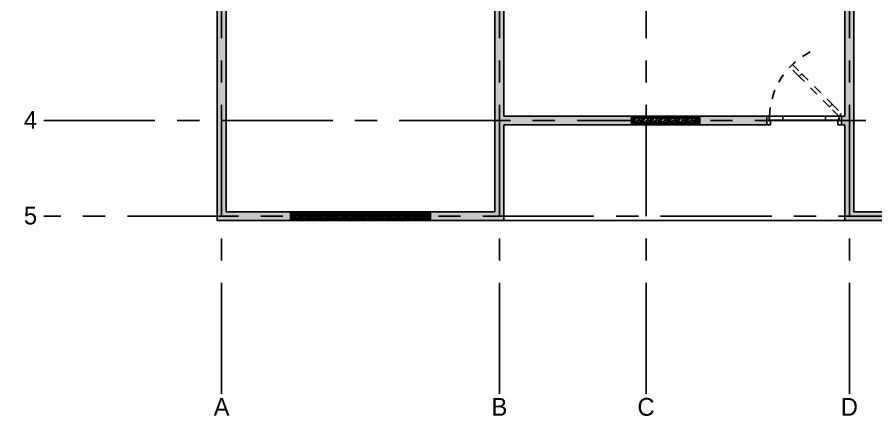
# Model space of a CAD drawing. Header units: millimetres. Extents: x 6619.4 to 6634.2, y 1232.2 to 1243.1.
# Drawn here: x 6619.43 to 6629.09, y 1232.15 to 1236.69 of the extents above; entities that cross this region are included whole.
import ezdxf
from ezdxf.enums import TextEntityAlignment as Align

# ---------------------------------------------------------------- set-up
doc = ezdxf.new("R2010")
doc.units = ezdxf.units.MM
doc.set_wipeout_variables(frame=1)
doc.linetypes.add('CENTER', pattern=[2, 1.25, -0.25, 0.25, -0.25])
doc.linetypes.add('HIDDEN', pattern=[0.375, 0.25, -0.125])
for name, color, linetype in [('EJES', 2, 'CENTER'), ('EJES @ 0.5', 2, 'CENTER'), ('PAREDES', 3, 'Continuous'), ('PATT', 8, 'Continuous'), ('PISO', 1, 'Continuous'), ('PUERTAS', 2, 'Continuous'), ('VENTANAS', 2, 'Continuous')]:
    doc.layers.add(name, color=color, linetype=linetype)
doc.styles.add('century gothic', font='GOTHIC.TTF')
doc.styles.get("Standard").update_dxf_attribs({"font": 'arial.ttf'})

# ---------------------------------------------------------------- blocks, each defined once
blk = doc.blocks.new('ejes')
at = {"color": 2, "linetype": 'Continuous'}
blk.add_wipeout([(-0.109, 0.275), (-0.065, 0.291), (-0.006, 0.3), (0.06, 0.297), (0.095, 0.288), (0.16, 0.261), (0.183, 0.246), (0.215, 0.22), (0.241, 0.193), (0.271, 0.149), (0.271, 0.149), (0.292, 0.103), (0.304, 0.065), (0.309, 0.032), (0.31, 0.001), (0.309, -0.027), (0.309, -0.027), (0.3, -0.077), (0.288, -0.113), (0.279, -0.133), (0.259, -0.168), (0.238, -0.195), (0.219, -0.215), (0.19, -0.24), (0.159, -0.26), (0.125, -0.277), (0.089, -0.289), (0.046, -0.297), (0.01, -0.299), (-0.037, -0.296), (-0.069, -0.289), (-0.097, -0.279), (-0.144, -0.256), (-0.171, -0.238), (-0.192, -0.221), (-0.215, -0.197), (-0.215, -0.197), (-0.257, -0.136), (-0.272, -0.101), (-0.272, -0.101), (-0.287, -0.034), (-0.29, 0.001), (-0.287, 0.036), (-0.281, 0.07), (-0.273, 0.099), (-0.258, 0.134), (-0.234, 0.174), (-0.216, 0.198), (-0.197, 0.217), (-0.175, 0.236), (-0.154, 0.251), (-0.126, 0.268), (-0.126, 0.268), (-0.118, 0.272)], dxfattribs=at)
at = {"layer": 'EJES', "color": 3}
blk.add_attdef('EJES', text='', height=0.3, dxfattribs=at).set_placement((0.01, -0.174), align=Align.CENTER)
blk = doc.blocks.new('D1')
at = {"layer": 'PUERTAS', "color": 8, "linetype": 'HIDDEN', "ltscale": 0.1}
for points in [[(-4208.25, 3483.89), (-4218.86, 3473.29), (-4215.89, 3470.32), (-4205.28, 3480.92)], [(-4218.86, 3473.29), (-4252.9, 3439.25), (-4249.93, 3436.28), (-4215.89, 3470.32)], [(-4252.9, 3439.25), (-4263.5, 3428.64), (-4260.53, 3425.67), (-4249.93, 3436.28)]]:
    blk.add_lwpolyline(points, close=True, dxfattribs=at)
at = {"layer": 'PUERTAS'}
for points in [[(-4263.46, 3425.67), (-4263.46, 3416.17), (-4259.46, 3416.17), (-4259.46, 3421.47), (-4260.73, 3421.47), (-4260.73, 3425.67), (-4263.46, 3425.67)], [(-4179.46, 3425.67), (-4179.46, 3416.17), (-4183.46, 3416.17), (-4183.46, 3421.47), (-4182.19, 3421.47), (-4182.19, 3425.67), (-4179.46, 3425.67)]]:
    blk.add_lwpolyline(points, dxfattribs=at)
for points in [[(-4245.53, 3421.47), (-4260.53, 3421.47), (-4260.53, 3425.67), (-4245.53, 3425.67)], [(-4197.39, 3421.47), (-4245.53, 3421.47), (-4245.53, 3425.67), (-4197.39, 3425.67)], [(-4182.39, 3421.47), (-4197.39, 3421.47), (-4197.39, 3425.67), (-4182.39, 3425.67)]]:
    blk.add_lwpolyline(points, close=True, dxfattribs=at)
at = {"layer": 'PUERTAS', "color": 8, "linetype": 'HIDDEN', "ltscale": 0.1}
blk.add_arc((-4265.71, 3423.52), 83.35, 1.47745, 63.28932, dxfattribs=at)
blk = doc.blocks.new('PZ00')
at = {"layer": 'VENTANAS'}
h = blk.add_hatch(dxfattribs=at)
h.set_pattern_fill('LOGEND', color=250, scale=0.06, pattern_type=2)
h.set_pattern_definition([(0, (0.021, 0), (0.06, 0.06), [0.018, -0.042]), (0, (0.021, 0.003), (0.06, 0.06), [0.018, -0.042]), (0, (0.024, 0.009), (0.06, 0.06), [0.012, -0.048]), (0, (0.027, 0.015), (0.06, 0.06), [0.009, -0.051]), (0, (0.027, 0.021), (0.06, 0.06), [0.006, -0.054]), (0, (0.012, 0.027), (0.06, 0.06), [0.003, -0.015, 0.003, -0.039]), (0, (0.021, 0.03), (0.06, 0.06), [0.003, -0.024, 0.009, -0.024]), (0, (0.033, 0.033), (0.06, 0.06), [0.003, -0.003, 0.003, -0.051]), (0, (0.03, 0.036), (0.06, 0.06), [0.003, -0.057]), (0, (0.027, 0.042), (0.06, 0.06), [0.009, -0.051]), (0, (0.027, 0.048), (0.06, 0.06), [0.012, -0.048]), (0, (0.024, 0.054), (0.06, 0.06), [0.015, -0.018, 0.003, -0.024]), (90, (0, 0.018), (-0.06, 0.06), [0.003, -0.006, 0.015, -0.036]), (90, (0.003, 0.024), (-0.06, 0.06), [0.003, -0.003, 0.009, -0.045]), (90, (0.006, 0.048), (-0.06, 0.06), [0.006, -0.054]), (90, (0.009, 0.024), (-0.06, 0.06), [0.012, -0.018, 0.003, -0.027]), (90, (0.012, 0.057), (-0.06, 0.06), [0.003, -0.057]), (90, (0.015, 0.027), (-0.06, 0.06), [0.009, -0.051]), (90, (0.021, 0.03), (-0.06, 0.06), [0.006, -0.054]), (90, (0.027, 0.03), (-0.06, 0.06), [0.003, -0.009, 0.009, -0.039]), (90, (0.03, 0.033), (-0.06, 0.06), [0.003, -0.057]), (90, (0.033, 0.021), (-0.06, 0.06), [0.0084, -0.0516]), (90, (0.036, 0.009), (-0.06, 0.06), [0.006, -0.054]), (90, (0.042, 0.033), (-0.06, 0.06), [0.003, -0.057]), (90, (0.048, 0.03), (-0.06, 0.06), [0.009, -0.051]), (90, (0.054, 0.03), (-0.06, 0.06), [0.009, -0.051]), (45, (0.045, 0.006), (7e-18, 0.06), [0.0042426, -0.0042426, 0.0042426, -0.07212501372]), (45, (0.033, 0.021), (7e-18, 0.06), [0.0084852, -0.0763676137]), (45, (0.009, 0.051), (7e-18, 0.06), [0.0084852, -0.0763676137]), (45, (0.021, 0.036), (7e-18, 0.06), [0.0084852, -0.0763676137]), (45, (0.024, 0.024), (7e-18, 0.06), [0.0084852, -0.0763676137]), (45, (0.042, 0.012), (7e-18, 0.06), [0.0084852, -0.0763676137]), (45, (0.036, 0.015), (7e-18, 0.06), [0.01272792, -0.0721248937]), (45, (0.018, 0.042), (7e-18, 0.06), [0.0042426, -0.0806102137]), (45, (0.015, 0.048), (7e-18, 0.06), [0.0042426, -0.0806102137]), (45, (0.039, 0.048), (7e-18, 0.06), [0.0042426, -0.0806102137]), (45, (0.015, 0.018), (7e-18, 0.06), [0.0042426, -0.0806102137]), (45, (0.048, 0.039), (7e-18, 0.06), [0.0042426, -0.0806102137]), (45, (0.027, 0.033), (7e-18, 0.06), [0.0042426, -0.0806102137]), (45, (0.033, 0.039), (7e-18, 0.06), [0.0042426, -0.0806102137]), (135, (0.03, 0.027), (-0.06, 7e-18), [0.0042426, -0.0042426, 0.01272792, -0.06363969372]), (135, (0.039, 0.027), (-0.06, 7e-18), [0.0042426, -0.0806102137]), (135, (0.039, 0.006), (-0.06, 7e-18), [0.0042426, -0.0806102137]), (135, (0.027, 0.021), (-0.06, 7e-18), [0.0042426, -0.0806102137]), (135, (0.036, 0.033), (-0.06, 7e-18), [0.0042426, -0.0806102137]), (135, (0.021, 0.018), (-0.06, 7e-18), [0.0042426, -0.0806102137]), (135, (0.045, 0.018), (-0.06, 7e-18), [0.0042426, -0.0806102137]), (135, (0.003, 0), (-0.06, 7e-18), [0.0042426, -0.0806102137]), (135, (0.006, 0.003), (-0.06, 7e-18), [0.0084852, -0.0763676137]), (135, (0.009, 0.006), (-0.06, 7e-18), [0.0084852, -0.0763676137]), (135, (0.015, 0.006), (-0.06, 7e-18), [0.0084852, -0.0763676137]), (135, (0.018, 0.012), (-0.06, 7e-18), [0.0084852, -0.0763676137]), (135, (0.042, 0.036), (-0.06, 7e-18), [0.0084852, -0.0763676137]), (135, (0.054, 0.006), (-0.06, 7e-18), [0.0084852, -0.0763676137]), (135, (0.057, 0.054), (-0.06, 7e-18), [0.0084852, -0.0763676137]), (135, (0.057, 0.048), (-0.06, 7e-18), [0.0084852, -0.0763676137]), (135, (0.051, 0.045), (-0.06, 7e-18), [0.0084852, -0.0763676137]), (135, (0.009, 0.045), (-0.06, 7e-18), [0.01272792, -0.0721248937]), (135, (0.048, 0.039), (-0.06, 7e-18), [0.01272792, -0.0721248937]), (26.5650512, (0.015, 0.057), (0.06, 2e-11), [0.006708, -0.1274560786]), (26.5650512, (0.015, 0.027), (0.06, 2e-11), [0.006708, -0.1274560786]), (26.5650512, (0.021, 0.045), (0.06, 2e-11), [0.006708, -0.1274560786]), (26.5650512, (0.039, 0.003), (0.06, 2e-11), [0.006708, -0.1274560786]), (26.5650512, (0.036, 0.009), (0.06, 2e-11), [0.006708, -0.1274560786]), (26.5650512, (0.018, 0.021), (0.06, 2e-11), [0.006708, -0.1274560786]), (26.5650512, (0.018, 0.051), (0.06, 2e-11), [0.006708, -0.1274560786]), (26.5650512, (0.036, 0.033), (0.06, 2e-11), [0.013416, -0.1207480786]), (63.4349488, (0.036, 0.042), (3e-12, 0.06), [0.006708, -0.1274560786]), (63.4349488, (0.045, 0.024), (3e-12, 0.06), [0.006708, -0.1274560786]), (63.4349488, (0.015, 0.036), (3e-12, 0.06), [0.006708, -0.1274560786]), (63.4349488, (0.003, 0.039), (3e-12, 0.06), [0.006708, -0.1274560786]), (63.4349488, (0.039, 0.027), (3e-12, 0.06), [0.006708, -0.1274560786]), (63.4349488, (0.033, 0.027), (3e-12, 0.06), [0.006708, -0.1274560786]), (63.4349488, (0.009, 0.036), (3e-12, 0.06), [0.013416, -0.1207480786]), (63.4349488, (0.054, 0.015), (3e-12, 0.06), [0.013416, -0.1207480786]), (63.4349488, (0.048, 0.018), (3e-12, 0.06), [0.013416, -0.1207480786]), (116.5650512, (0, 0.009), (-2e-11, 0.06), [0.006708, -0.1274560786]), (116.5650512, (0, 0.042), (-2e-11, 0.06), [0.006708, -0.1274560786]), (116.5650512, (0.012, 0), (-2e-11, 0.06), [0.006708, -0.1274560786]), (116.5650512, (0.006, 0.054), (-2e-11, 0.06), [0.006708, -0.1274560786]), (116.5650512, (0.012, 0.018), (-2e-11, 0.06), [0.006708, -0.1274560786]), (116.5650512, (0.024, 0.024), (-2e-11, 0.06), [0.006708, -0.1274560786]), (116.5650512, (0.03, 0.036), (-2e-11, 0.06), [0.006708, -0.1274560786]), (116.5650512, (0.003, 0.012), (1.927e-08, 0.06000000965), [0.006708, -0.1274560786]), (116.5650512, (0.018, 0.021), (-2e-11, 0.06), [0.006708, -0.1274560786]), (116.5650512, (0.036, 0.015), (-2e-11, 0.06), [0.006708, -0.1274560786]), (116.5650512, (0.042, 0.021), (-2e-11, 0.06), [0.006708, -0.1274560786]), (116.5650512, (0.054, 0.039), (-2e-11, 0.06), [0.006708, -0.1274560786]), (116.5650512, (0.009, 0.057), (-2e-11, 0.06), [0.006708, -0.1274560786]), (116.5650512, (0, 0.054), (-2e-11, 0.06), [0.013416, -0.1207480786]), (116.5650512, (0.009, 0.012), (-2e-11, 0.06), [0.013416, -0.1207480786]), (153.4349488, (0, 0.003), (-0.06, 3e-12), [0.006708, -0.1274560786]), (153.4349488, (0.051, 0), (-0.06, 3e-12), [0.006708, -0.1274560786]), (153.4349488, (0.048, 0.03), (-0.06, 3e-12), [0.006708, -0.1274560786]), (153.4349488, (0.024, 0.009), (-0.06, 3e-12), [0.006708, -0.1274560786]), (153.4349488, (0.021, 0.003), (-0.06, 3e-12), [0.006708, -0.1274560786]), (153.4349488, (0.027, 0.015), (-0.06, 3e-12), [0.006708, -0.1274560786]), (153.4349488, (0.045, 0.051), (-0.06, 3e-12), [0.006708, -0.1274560786]), (153.4349488, (0.051, 0.054), (-0.06, 3e-12), [0.013416, -0.1207480786])])
h.paths.add_polyline_path([(6626.9959, 1232.522), (6626.9709, 1232.522), (6626.9709, 1232.432), (6626.9959, 1232.432)])
blk.add_lwpolyline([(6626.9709, 1232.522), (6626.9709, 1232.432), (6626.9959, 1232.432), (6626.9959, 1232.522)], close=True, dxfattribs=at)
blk = doc.blocks.new('V01')
blk.add_wipeout([(6626.9669, 1232.3745), (6628.5449, 1232.3745), (6628.5449, 1232.2745), (6626.9669, 1232.2745)]).dxf.layer = 'VENTANAS'
at = {"layer": 'VENTANAS'}
h = blk.add_hatch(dxfattribs=at)
h.set_pattern_fill('MADERA_03', color=250, scale=0.1, pattern_type=2)
h.set_pattern_definition([(0, (4.53784, -0.57398), (0, 0.1), [0.02, -0.08]), (8.9726, (4.5388366, -0.6279777), (0.600000002938, 0.099999762559), [0.0192354, -1.9043029]), (5.7105, (4.537837, -0.621978), (0.900000017378, 0.09999855072), [0.0200998, -0.9848876]), (344.5779, (4.5378366, -0.5919777), (1.0999999519447, -0.2999987338817), [0.0300832, -2.9782377]), (353.6599, (4.539837, -0.558978), (0.100000031604, 2.043e-07), [0.0181108, -0.8874276]), (345.0686, (4.5428366, -0.615978), (0.3999999991583, -0.0999998369396), [0.0155242, -1.5368932]), (348.6901, (4.507837, -0.557978), (0.10000002915, 3.7066e-08), [0.0407922, -0.4691097]), (5.7105, (4.538837, -0.636978), (0.900000017378, 0.09999855072), [0.0100499, -0.9949375]), (0, (4.53784, -0.59498), (0, 0.1), [0.01, -0.09]), (0, (4.51784, -0.58298), (0, 0.1), [0.03, -0.07]), (11.3099, (4.537837, -0.567978), (0.399999977165, 0.099999743605), [0.010198, -0.4997039]), (2.7263, (4.5278366, -0.6049777), (2.0000000294973, 0.0999996017727), [0.0210238, -2.0813558]), (352.4054, (4.5328366, -0.607978), (0.7999999857986, -0.099999368355), [0.0151327, -1.4981417]), (0, (4.52784, -0.64598), (0, 0.1), [0.02, -0.08]), (358.8309, (4.5178366, -0.6509777), (0.10000001832397, 7.68017e-08), [0.0490102, -4.85201]), (0, (4.51784, -0.57598), (0, 0.1), [0.01, -0.09]), (0, (4.52784, -0.56798), (0, 0.1), [0.01, -0.09]), (0, (4.48284, -0.55898), (0, 0.1), [0.015, -0.085]), (350.5377, (4.509837, -0.553978), (0.10000000772, 3.876e-08), [0.0304138, -0.5778624]), (0, (4.47784, -0.55398), (0, 0.1), [0.02, -0.08]), (0, (4.46684, -0.64398), (0, 0.1), [0.011, -0.089]), (0, (4.51784, -0.63898), (0, 0.1), [0.01, -0.09]), (0, (4.46684, -0.63598), (0, 0.1), [0.021, -0.079]), (5.4403, (4.5178366, -0.6299777), (0.999999970115, 0.099999478357), [0.021095, -2.0884072]), (0, (4.51884, -0.62198), (0, 0.1), [0.019, -0.081]), (0, (4.46684, -0.61998), (0, 0.1), [0.011, -0.089]), (358.8309, (4.4788366, -0.6039777), (0.10000001832397, 7.68017e-08), [0.0490102, -4.85201]), (0, (4.48784, -0.59498), (0, 0.1), [0.01, -0.09]), (0, (4.47784, -0.59198), (0, 0.1), [0.01, -0.09]), (0, (4.51784, -0.59198), (0, 0.1), [0.02, -0.08]), (0, (4.49784, -0.58998), (0, 0.1), [0.01, -0.09]), (0, (4.47784, -0.57798), (0, 0.1), [0.02, -0.08]), (19.6538, (4.5048366, -0.619978), (1.100000025212, 0.39999945747), [0.0148661, -1.4717406]), (11.3099, (4.487837, -0.591978), (0.399999977165, 0.099999743605), [0.010198, -0.4997039]), (11.3099, (4.527837, -0.596978), (0.399999977165, 0.099999743605), [0.010198, -0.4997039]), (5.7105, (4.497837, -0.558978), (0.900000017378, 0.09999855072), [0.0100499, -0.9949375]), (349.6952, (4.466837, -0.551978), (0.599999997698, -0.099999469665), [0.0111803, -1.1068535]), (348.6901, (4.477837, -0.643978), (0.10000002915, 3.7066e-08), [0.010198, -0.4997039]), (90, (4.48784, -0.64598), (-0.1, 6e-18), [0, -0.1]), (346.6076, (4.4668366, -0.5899777), (1.700000022497, -0.3999969532983), [0.021587, -2.1371154]), (11.3099, (4.527837, -0.575978), (0.399999977165, 0.099999743605), [0.010198, -0.4997039]), (10.3048, (4.527837, -0.638978), (0.499999978803, 0.099999604434), [0.0111803, -1.1068535]), (348.6901, (4.497837, -0.594978), (0.10000002915, 3.7066e-08), [0.010198, -0.4997039]), (348.6901, (4.507837, -0.589978), (0.10000002915, 3.7066e-08), [0.010198, -0.4997039]), (341.5651, (4.466837, -0.599978), (0.09999997912, 1.1683e-07), [0.0126491, -0.3035786]), (345.9638, (4.477837, -0.565978), (0.09999996057, 1.2437e-07), [0.0412311, -0.3710794]), (343.3008, (4.497837, -0.558978), (0.699999995767, -0.199999373205), [0.0313209, -1.0127095]), (0, (4.49784, -0.55398), (0, 0.1), [0.012, -0.088]), (345.9638, (4.487837, -0.635978), (0.09999996057, 1.2437e-07), [0.0412311, -0.3710794]), (345.9638, (4.477837, -0.628978), (0.09999996057, 1.2437e-07), [0.0412311, -0.3710794]), (345.9638, (4.477837, -0.619978), (0.09999996057, 1.2437e-07), [0.0412311, -0.3710794]), (349.6952, (4.466837, -0.575978), (0.599999997698, -0.099999469665), [0.0111803, -1.1068535]), (345.9638, (4.497837, -0.577978), (0.09999996057, 1.2437e-07), [0.0206155, -0.391695]), (349.6952, (4.466837, -0.607978), (0.599999997698, -0.099999469665), [0.0111803, -1.1068535]), (357.6141, (4.5188366, -0.6149777), (0.0999999945924, 1.22641e-07), [0.0240208, -2.3780615]), (349.6952, (4.507837, -0.596978), (0.599999997698, -0.099999469665), [0.0111803, -1.1068535]), (12.5288, (4.518837, -0.598978), (0.400000047847, 0.099999930373), [0.0092195, -0.9127349]), (349.5626, (4.4668366, -0.6129777), (1.099999968247, -0.1999985343523), [0.0386394, -3.8252955]), (351.8699, (4.504837, -0.619978), (0.099999946092, -2.4175e-08), [0.0141421, -0.6929646]), (4.7636, (4.477837, -0.609978), (1.099999994977, 0.099999144962), [0.0240832, -1.1800762]), (0, (4.50184, -0.60798), (0, 0.1), [0.031, -0.069]), (344.7449, (4.466837, -0.562978), (0.399999971214, -0.099999832144), [0.0114018, -1.1287736]), (350.5377, (4.487837, -0.645978), (0.10000000772, 3.876e-08), [0.0304138, -0.5778624]), (340.0169, (4.466837, -0.624978), (0.29999998804, -0.09999993244), [0.0117047, -1.1587652]), (0, (4.54784, -0.56598), (0, 0.1), [0.005, -0.095]), (0, (4.54784, -0.60998), (0, 0.1), [0.01, -0.09]), (11.3099, (4.547837, -0.645978), (0.399999977165, 0.099999743605), [0.010198, -0.4997039]), (0, (4.54884, -0.63598), (0, 0.1), [0.018, -0.082]), (343.3008, (4.547837, -0.582978), (0.699999995767, -0.199999373205), [0.0104403, -1.0335901]), (348.0207, (4.5488366, -0.6039777), (1.8999999611256, -0.4001097708032), [0.0184007, -3.3550644]), (90, (4.54784, -0.64598), (-0.1, 6e-18), [0, -0.1]), (0, (4.55784, -0.64398), (0, 0.1), [0.009, -0.091]), (0, (4.55784, -0.62498), (0, 0.1), [0.009, -0.091]), (0, (4.55784, -0.61998), (0, 0.1), [0.009, -0.091]), (336.0376, (4.557837, -0.585978), (0.700000002743, -0.299998665172), [0.0098489, -0.9750362]), (348.5163, (4.5578366, -0.5739777), (0.49999999838688, -0.1000155470607), [0.0091838, -6.5215525]), (341.5651, (4.557837, -0.609978), (0.09999997912, 1.1683e-07), [0.0094868, -0.3067408]), (347.4712, (4.557837, -0.560978), (0.500000032041, -0.099999960304), [0.0092195, -0.9127349])])
h.paths.add_polyline_path([(6626.9919, 1232.3545), (6626.9919, 1232.2945), (6627.7119, 1232.2945), (6627.7119, 1232.3545)])
h = blk.add_hatch(dxfattribs=at)
h.set_pattern_fill('MADERA_03', color=250, scale=0.1, pattern_type=2)
h.set_pattern_definition([(0, (4.53584, -0.57398), (0, 0.1), [0.02, -0.08]), (8.9726, (4.5368366, -0.6279777), (0.600000002938, 0.099999762559), [0.0192354, -1.9043029]), (5.7105, (4.535837, -0.621978), (0.900000017378, 0.09999855072), [0.0200998, -0.9848876]), (344.5779, (4.5358366, -0.5919777), (1.0999999519447, -0.2999987338817), [0.0300832, -2.9782377]), (353.6599, (4.537837, -0.558978), (0.100000031604, 2.043e-07), [0.0181108, -0.8874276]), (345.0686, (4.5408366, -0.615978), (0.3999999991583, -0.0999998369396), [0.0155242, -1.5368932]), (348.6901, (4.505837, -0.557978), (0.10000002915, 3.7066e-08), [0.0407922, -0.4691097]), (5.7105, (4.536837, -0.636978), (0.900000017378, 0.09999855072), [0.0100499, -0.9949375]), (0, (4.53584, -0.59498), (0, 0.1), [0.01, -0.09]), (0, (4.51584, -0.58298), (0, 0.1), [0.03, -0.07]), (11.3099, (4.535837, -0.567978), (0.399999977165, 0.099999743605), [0.010198, -0.4997039]), (2.7263, (4.5258366, -0.6049777), (2.0000000294973, 0.0999996017727), [0.0210238, -2.0813558]), (352.4054, (4.5308366, -0.607978), (0.7999999857986, -0.099999368355), [0.0151327, -1.4981417]), (0, (4.52584, -0.64598), (0, 0.1), [0.02, -0.08]), (358.8309, (4.5158366, -0.6509777), (0.10000001832397, 7.68017e-08), [0.0490102, -4.85201]), (0, (4.51584, -0.57598), (0, 0.1), [0.01, -0.09]), (0, (4.52584, -0.56798), (0, 0.1), [0.01, -0.09]), (0, (4.48084, -0.55898), (0, 0.1), [0.015, -0.085]), (350.5377, (4.507837, -0.553978), (0.10000000772, 3.876e-08), [0.0304138, -0.5778624]), (0, (4.47584, -0.55398), (0, 0.1), [0.02, -0.08]), (0, (4.46484, -0.64398), (0, 0.1), [0.011, -0.089]), (0, (4.51584, -0.63898), (0, 0.1), [0.01, -0.09]), (0, (4.46484, -0.63598), (0, 0.1), [0.021, -0.079]), (5.4403, (4.5158366, -0.6299777), (0.999999970115, 0.099999478357), [0.021095, -2.0884072]), (0, (4.51684, -0.62198), (0, 0.1), [0.019, -0.081]), (0, (4.46484, -0.61998), (0, 0.1), [0.011, -0.089]), (358.8309, (4.4768366, -0.6039777), (0.10000001832397, 7.68017e-08), [0.0490102, -4.85201]), (0, (4.48584, -0.59498), (0, 0.1), [0.01, -0.09]), (0, (4.47584, -0.59198), (0, 0.1), [0.01, -0.09]), (0, (4.51584, -0.59198), (0, 0.1), [0.02, -0.08]), (0, (4.49584, -0.58998), (0, 0.1), [0.01, -0.09]), (0, (4.47584, -0.57798), (0, 0.1), [0.02, -0.08]), (19.6538, (4.5028366, -0.619978), (1.100000025212, 0.39999945747), [0.0148661, -1.4717406]), (11.3099, (4.485837, -0.591978), (0.399999977165, 0.099999743605), [0.010198, -0.4997039]), (11.3099, (4.525837, -0.596978), (0.399999977165, 0.099999743605), [0.010198, -0.4997039]), (5.7105, (4.495837, -0.558978), (0.900000017378, 0.09999855072), [0.0100499, -0.9949375]), (349.6952, (4.464837, -0.551978), (0.599999997698, -0.099999469665), [0.0111803, -1.1068535]), (348.6901, (4.475837, -0.643978), (0.10000002915, 3.7066e-08), [0.010198, -0.4997039]), (90, (4.48584, -0.64598), (-0.1, 6e-18), [0, -0.1]), (346.6076, (4.4648366, -0.5899777), (1.700000022497, -0.3999969532983), [0.021587, -2.1371154]), (11.3099, (4.525837, -0.575978), (0.399999977165, 0.099999743605), [0.010198, -0.4997039]), (10.3048, (4.525837, -0.638978), (0.499999978803, 0.099999604434), [0.0111803, -1.1068535]), (348.6901, (4.495837, -0.594978), (0.10000002915, 3.7066e-08), [0.010198, -0.4997039]), (348.6901, (4.505837, -0.589978), (0.10000002915, 3.7066e-08), [0.010198, -0.4997039]), (341.5651, (4.464837, -0.599978), (0.09999997912, 1.1683e-07), [0.0126491, -0.3035786]), (345.9638, (4.475837, -0.565978), (0.09999996057, 1.2437e-07), [0.0412311, -0.3710794]), (343.3008, (4.495837, -0.558978), (0.699999995767, -0.199999373205), [0.0313209, -1.0127095]), (0, (4.49584, -0.55398), (0, 0.1), [0.012, -0.088]), (345.9638, (4.485837, -0.635978), (0.09999996057, 1.2437e-07), [0.0412311, -0.3710794]), (345.9638, (4.475837, -0.628978), (0.09999996057, 1.2437e-07), [0.0412311, -0.3710794]), (345.9638, (4.475837, -0.619978), (0.09999996057, 1.2437e-07), [0.0412311, -0.3710794]), (349.6952, (4.464837, -0.575978), (0.599999997698, -0.099999469665), [0.0111803, -1.1068535]), (345.9638, (4.495837, -0.577978), (0.09999996057, 1.2437e-07), [0.0206155, -0.391695]), (349.6952, (4.464837, -0.607978), (0.599999997698, -0.099999469665), [0.0111803, -1.1068535]), (357.6141, (4.5168366, -0.6149777), (0.0999999945924, 1.22641e-07), [0.0240208, -2.3780615]), (349.6952, (4.505837, -0.596978), (0.599999997698, -0.099999469665), [0.0111803, -1.1068535]), (12.5288, (4.516837, -0.598978), (0.400000047847, 0.099999930373), [0.0092195, -0.9127349]), (349.5626, (4.4648366, -0.6129777), (1.099999968247, -0.1999985343523), [0.0386394, -3.8252955]), (351.8699, (4.502837, -0.619978), (0.099999946092, -2.4175e-08), [0.0141421, -0.6929646]), (4.7636, (4.475837, -0.609978), (1.099999994977, 0.099999144962), [0.0240832, -1.1800762]), (0, (4.49984, -0.60798), (0, 0.1), [0.031, -0.069]), (344.7449, (4.464837, -0.562978), (0.399999971214, -0.099999832144), [0.0114018, -1.1287736]), (350.5377, (4.485837, -0.645978), (0.10000000772, 3.876e-08), [0.0304138, -0.5778624]), (340.0169, (4.464837, -0.624978), (0.29999998804, -0.09999993244), [0.0117047, -1.1587652]), (0, (4.54584, -0.56598), (0, 0.1), [0.005, -0.095]), (0, (4.54584, -0.60998), (0, 0.1), [0.01, -0.09]), (11.3099, (4.545837, -0.645978), (0.399999977165, 0.099999743605), [0.010198, -0.4997039]), (0, (4.54684, -0.63598), (0, 0.1), [0.018, -0.082]), (343.3008, (4.545837, -0.582978), (0.699999995767, -0.199999373205), [0.0104403, -1.0335901]), (348.0207, (4.5468366, -0.6039777), (1.8999999611256, -0.4001097708032), [0.0184007, -3.3550644]), (90, (4.54584, -0.64598), (-0.1, 6e-18), [0, -0.1]), (0, (4.55584, -0.64398), (0, 0.1), [0.009, -0.091]), (0, (4.55584, -0.62498), (0, 0.1), [0.009, -0.091]), (0, (4.55584, -0.61998), (0, 0.1), [0.009, -0.091]), (336.0376, (4.555837, -0.585978), (0.700000002743, -0.299998665172), [0.0098489, -0.9750362]), (348.5163, (4.5558366, -0.5739777), (0.49999999838688, -0.1000155470607), [0.0091838, -6.5215525]), (341.5651, (4.555837, -0.609978), (0.09999997912, 1.1683e-07), [0.0094868, -0.3067408]), (347.4712, (4.555837, -0.560978), (0.500000032041, -0.099999960304), [0.0092195, -0.9127349])])
h.paths.add_polyline_path([(6627.7999, 1232.3545), (6627.7999, 1232.2945), (6628.5199, 1232.2945), (6628.5199, 1232.3545)])
for points in [[(6626.9669, 1232.3745), (6626.9669, 1232.2745), (6628.5449, 1232.2745), (6628.5449, 1232.3745)], [(6626.9669, 1232.3695), (6628.5449, 1232.3695), (6628.5449, 1232.2795), (6626.9669, 1232.2795)], [(6626.9919, 1232.3545), (6626.9919, 1232.2945), (6627.7119, 1232.2945), (6627.7119, 1232.3545)], [(6628.5199, 1232.3545), (6628.5199, 1232.2945), (6627.7999, 1232.2945), (6627.7999, 1232.3545)]]:
    blk.add_lwpolyline(points, close=True, dxfattribs=at)
for p in [(-0.004, -0.1525), (0.741, -0.1525), (0.804, -0.1525), (1.549, -0.1525)]:
    blk.add_blockref('PZ00', p, dxfattribs=at)
blk = doc.blocks.new('PZ01')
h = blk.add_hatch()
h.set_pattern_fill('LOGEND', color=250, scale=0.06, pattern_type=2)
h.set_pattern_definition([(0, (0.021, 0), (0.06, 0.06), [0.018, -0.042]), (0, (0.021, 0.003), (0.06, 0.06), [0.018, -0.042]), (0, (0.024, 0.009), (0.06, 0.06), [0.012, -0.048]), (0, (0.027, 0.015), (0.06, 0.06), [0.009, -0.051]), (0, (0.027, 0.021), (0.06, 0.06), [0.006, -0.054]), (0, (0.012, 0.027), (0.06, 0.06), [0.003, -0.015, 0.003, -0.039]), (0, (0.021, 0.03), (0.06, 0.06), [0.003, -0.024, 0.009, -0.024]), (0, (0.033, 0.033), (0.06, 0.06), [0.003, -0.003, 0.003, -0.051]), (0, (0.03, 0.036), (0.06, 0.06), [0.003, -0.057]), (0, (0.027, 0.042), (0.06, 0.06), [0.009, -0.051]), (0, (0.027, 0.048), (0.06, 0.06), [0.012, -0.048]), (0, (0.024, 0.054), (0.06, 0.06), [0.015, -0.018, 0.003, -0.024]), (90, (0, 0.018), (-0.06, 0.06), [0.003, -0.006, 0.015, -0.036]), (90, (0.003, 0.024), (-0.06, 0.06), [0.003, -0.003, 0.009, -0.045]), (90, (0.006, 0.048), (-0.06, 0.06), [0.006, -0.054]), (90, (0.009, 0.024), (-0.06, 0.06), [0.012, -0.018, 0.003, -0.027]), (90, (0.012, 0.057), (-0.06, 0.06), [0.003, -0.057]), (90, (0.015, 0.027), (-0.06, 0.06), [0.009, -0.051]), (90, (0.021, 0.03), (-0.06, 0.06), [0.006, -0.054]), (90, (0.027, 0.03), (-0.06, 0.06), [0.003, -0.009, 0.009, -0.039]), (90, (0.03, 0.033), (-0.06, 0.06), [0.003, -0.057]), (90, (0.033, 0.021), (-0.06, 0.06), [0.0084, -0.0516]), (90, (0.036, 0.009), (-0.06, 0.06), [0.006, -0.054]), (90, (0.042, 0.033), (-0.06, 0.06), [0.003, -0.057]), (90, (0.048, 0.03), (-0.06, 0.06), [0.009, -0.051]), (90, (0.054, 0.03), (-0.06, 0.06), [0.009, -0.051]), (45, (0.045, 0.006), (7e-18, 0.06), [0.0042426, -0.0042426, 0.0042426, -0.07212501372]), (45, (0.033, 0.021), (7e-18, 0.06), [0.0084852, -0.0763676137]), (45, (0.009, 0.051), (7e-18, 0.06), [0.0084852, -0.0763676137]), (45, (0.021, 0.036), (7e-18, 0.06), [0.0084852, -0.0763676137]), (45, (0.024, 0.024), (7e-18, 0.06), [0.0084852, -0.0763676137]), (45, (0.042, 0.012), (7e-18, 0.06), [0.0084852, -0.0763676137]), (45, (0.036, 0.015), (7e-18, 0.06), [0.01272792, -0.0721248937]), (45, (0.018, 0.042), (7e-18, 0.06), [0.0042426, -0.0806102137]), (45, (0.015, 0.048), (7e-18, 0.06), [0.0042426, -0.0806102137]), (45, (0.039, 0.048), (7e-18, 0.06), [0.0042426, -0.0806102137]), (45, (0.015, 0.018), (7e-18, 0.06), [0.0042426, -0.0806102137]), (45, (0.048, 0.039), (7e-18, 0.06), [0.0042426, -0.0806102137]), (45, (0.027, 0.033), (7e-18, 0.06), [0.0042426, -0.0806102137]), (45, (0.033, 0.039), (7e-18, 0.06), [0.0042426, -0.0806102137]), (135, (0.03, 0.027), (-0.06, 7e-18), [0.0042426, -0.0042426, 0.01272792, -0.06363969372]), (135, (0.039, 0.027), (-0.06, 7e-18), [0.0042426, -0.0806102137]), (135, (0.039, 0.006), (-0.06, 7e-18), [0.0042426, -0.0806102137]), (135, (0.027, 0.021), (-0.06, 7e-18), [0.0042426, -0.0806102137]), (135, (0.036, 0.033), (-0.06, 7e-18), [0.0042426, -0.0806102137]), (135, (0.021, 0.018), (-0.06, 7e-18), [0.0042426, -0.0806102137]), (135, (0.045, 0.018), (-0.06, 7e-18), [0.0042426, -0.0806102137]), (135, (0.003, 0), (-0.06, 7e-18), [0.0042426, -0.0806102137]), (135, (0.006, 0.003), (-0.06, 7e-18), [0.0084852, -0.0763676137]), (135, (0.009, 0.006), (-0.06, 7e-18), [0.0084852, -0.0763676137]), (135, (0.015, 0.006), (-0.06, 7e-18), [0.0084852, -0.0763676137]), (135, (0.018, 0.012), (-0.06, 7e-18), [0.0084852, -0.0763676137]), (135, (0.042, 0.036), (-0.06, 7e-18), [0.0084852, -0.0763676137]), (135, (0.054, 0.006), (-0.06, 7e-18), [0.0084852, -0.0763676137]), (135, (0.057, 0.054), (-0.06, 7e-18), [0.0084852, -0.0763676137]), (135, (0.057, 0.048), (-0.06, 7e-18), [0.0084852, -0.0763676137]), (135, (0.051, 0.045), (-0.06, 7e-18), [0.0084852, -0.0763676137]), (135, (0.009, 0.045), (-0.06, 7e-18), [0.01272792, -0.0721248937]), (135, (0.048, 0.039), (-0.06, 7e-18), [0.01272792, -0.0721248937]), (26.5650512, (0.015, 0.057), (0.06, 2e-11), [0.006708, -0.1274560786]), (26.5650512, (0.015, 0.027), (0.06, 2e-11), [0.006708, -0.1274560786]), (26.5650512, (0.021, 0.045), (0.06, 2e-11), [0.006708, -0.1274560786]), (26.5650512, (0.039, 0.003), (0.06, 2e-11), [0.006708, -0.1274560786]), (26.5650512, (0.036, 0.009), (0.06, 2e-11), [0.006708, -0.1274560786]), (26.5650512, (0.018, 0.021), (0.06, 2e-11), [0.006708, -0.1274560786]), (26.5650512, (0.018, 0.051), (0.06, 2e-11), [0.006708, -0.1274560786]), (26.5650512, (0.036, 0.033), (0.06, 2e-11), [0.013416, -0.1207480786]), (63.4349488, (0.036, 0.042), (3e-12, 0.06), [0.006708, -0.1274560786]), (63.4349488, (0.045, 0.024), (3e-12, 0.06), [0.006708, -0.1274560786]), (63.4349488, (0.015, 0.036), (3e-12, 0.06), [0.006708, -0.1274560786]), (63.4349488, (0.003, 0.039), (3e-12, 0.06), [0.006708, -0.1274560786]), (63.4349488, (0.039, 0.027), (3e-12, 0.06), [0.006708, -0.1274560786]), (63.4349488, (0.033, 0.027), (3e-12, 0.06), [0.006708, -0.1274560786]), (63.4349488, (0.009, 0.036), (3e-12, 0.06), [0.013416, -0.1207480786]), (63.4349488, (0.054, 0.015), (3e-12, 0.06), [0.013416, -0.1207480786]), (63.4349488, (0.048, 0.018), (3e-12, 0.06), [0.013416, -0.1207480786]), (116.5650512, (0, 0.009), (-2e-11, 0.06), [0.006708, -0.1274560786]), (116.5650512, (0, 0.042), (-2e-11, 0.06), [0.006708, -0.1274560786]), (116.5650512, (0.012, 0), (-2e-11, 0.06), [0.006708, -0.1274560786]), (116.5650512, (0.006, 0.054), (-2e-11, 0.06), [0.006708, -0.1274560786]), (116.5650512, (0.012, 0.018), (-2e-11, 0.06), [0.006708, -0.1274560786]), (116.5650512, (0.024, 0.024), (-2e-11, 0.06), [0.006708, -0.1274560786]), (116.5650512, (0.03, 0.036), (-2e-11, 0.06), [0.006708, -0.1274560786]), (116.5650512, (0.003, 0.012), (1.927e-08, 0.06000000965), [0.006708, -0.1274560786]), (116.5650512, (0.018, 0.021), (-2e-11, 0.06), [0.006708, -0.1274560786]), (116.5650512, (0.036, 0.015), (-2e-11, 0.06), [0.006708, -0.1274560786]), (116.5650512, (0.042, 0.021), (-2e-11, 0.06), [0.006708, -0.1274560786]), (116.5650512, (0.054, 0.039), (-2e-11, 0.06), [0.006708, -0.1274560786]), (116.5650512, (0.009, 0.057), (-2e-11, 0.06), [0.006708, -0.1274560786]), (116.5650512, (0, 0.054), (-2e-11, 0.06), [0.013416, -0.1207480786]), (116.5650512, (0.009, 0.012), (-2e-11, 0.06), [0.013416, -0.1207480786]), (153.4349488, (0, 0.003), (-0.06, 3e-12), [0.006708, -0.1274560786]), (153.4349488, (0.051, 0), (-0.06, 3e-12), [0.006708, -0.1274560786]), (153.4349488, (0.048, 0.03), (-0.06, 3e-12), [0.006708, -0.1274560786]), (153.4349488, (0.024, 0.009), (-0.06, 3e-12), [0.006708, -0.1274560786]), (153.4349488, (0.021, 0.003), (-0.06, 3e-12), [0.006708, -0.1274560786]), (153.4349488, (0.027, 0.015), (-0.06, 3e-12), [0.006708, -0.1274560786]), (153.4349488, (0.045, 0.051), (-0.06, 3e-12), [0.006708, -0.1274560786]), (153.4349488, (0.051, 0.054), (-0.06, 3e-12), [0.013416, -0.1207480786])])
h.paths.add_polyline_path([(6623.2407, 1234.1174), (6623.2027, 1234.1174), (6623.2027, 1234.0274), (6623.2407, 1234.0274)])
at = {"color": 2}
blk.add_lwpolyline([(6623.2027, 1234.0274), (6623.2407, 1234.0274), (6623.2407, 1234.1174), (6623.2027, 1234.1174)], close=True, dxfattribs=at)
blk = doc.blocks.new('V02')
blk.add_wipeout([(6623.31, 1232.3932), (6624.08, 1232.3932), (6624.08, 1232.2932), (6623.31, 1232.2932)]).dxf.layer = 'VENTANAS'
at = {"layer": 'VENTANAS'}
h = blk.add_hatch(dxfattribs=at)
h.set_pattern_fill('MADERA_03', color=250, scale=0.1, pattern_type=2)
h.set_pattern_definition([(0, (0.071, -0.5552), (0, 0.1), [0.02, -0.08]), (8.9726, (0.072, -0.609205), (0.600000002938, 0.099999762559), [0.0192354, -1.9043029]), (5.7105, (0.071, -0.603205), (0.900000017378, 0.09999855072), [0.0200998, -0.9848876]), (344.5779, (0.071, -0.573205), (1.0999999519447, -0.2999987338817), [0.0300832, -2.9782377]), (353.6599, (0.073, -0.540205), (0.100000031604, 2.043e-07), [0.0181108, -0.8874276]), (345.0686, (0.076, -0.597205), (0.3999999991583, -0.0999998369396), [0.0155242, -1.5368932]), (348.6901, (0.041, -0.539205), (0.10000002915, 3.7066e-08), [0.0407922, -0.4691097]), (5.7105, (0.072, -0.618205), (0.900000017378, 0.09999855072), [0.0100499, -0.9949375]), (0, (0.071, -0.5762), (0, 0.1), [0.01, -0.09]), (0, (0.051, -0.5642), (0, 0.1), [0.03, -0.07]), (11.3099, (0.071, -0.549205), (0.399999977165, 0.099999743605), [0.010198, -0.4997039]), (2.7263, (0.061, -0.586205), (2.0000000294973, 0.0999996017727), [0.0210238, -2.0813558]), (352.4054, (0.066, -0.589205), (0.7999999857986, -0.099999368355), [0.0151327, -1.4981417]), (0, (0.061, -0.6272), (0, 0.1), [0.02, -0.08]), (358.8309, (0.051, -0.632205), (0.10000001832397, 7.68017e-08), [0.0490102, -4.85201]), (0, (0.051, -0.5572), (0, 0.1), [0.01, -0.09]), (0, (0.061, -0.5492), (0, 0.1), [0.01, -0.09]), (0, (0.016, -0.5402), (0, 0.1), [0.015, -0.085]), (350.5377, (0.043, -0.535205), (0.10000000772, 3.876e-08), [0.0304138, -0.5778624]), (0, (0.011, -0.5352), (0, 0.1), [0.02, -0.08]), (0, (0, -0.6252), (0, 0.1), [0.011, -0.089]), (0, (0.051, -0.6202), (0, 0.1), [0.01, -0.09]), (0, (0, -0.6172), (0, 0.1), [0.021, -0.079]), (5.4403, (0.051, -0.611205), (0.999999970115, 0.099999478357), [0.021095, -2.0884072]), (0, (0.052, -0.6032), (0, 0.1), [0.019, -0.081]), (0, (0, -0.6012), (0, 0.1), [0.011, -0.089]), (358.8309, (0.012, -0.585205), (0.10000001832397, 7.68017e-08), [0.0490102, -4.85201]), (0, (0.021, -0.5762), (0, 0.1), [0.01, -0.09]), (0, (0.011, -0.5732), (0, 0.1), [0.01, -0.09]), (0, (0.051, -0.5732), (0, 0.1), [0.02, -0.08]), (0, (0.031, -0.5712), (0, 0.1), [0.01, -0.09]), (0, (0.011, -0.5592), (0, 0.1), [0.02, -0.08]), (19.6538, (0.038, -0.601205), (1.100000025212, 0.39999945747), [0.0148661, -1.4717406]), (11.3099, (0.021, -0.573205), (0.399999977165, 0.099999743605), [0.010198, -0.4997039]), (11.3099, (0.061, -0.578205), (0.399999977165, 0.099999743605), [0.010198, -0.4997039]), (5.7105, (0.031, -0.540205), (0.900000017378, 0.09999855072), [0.0100499, -0.9949375]), (349.6952, (0, -0.533205), (0.599999997698, -0.099999469665), [0.0111803, -1.1068535]), (348.6901, (0.011, -0.625205), (0.10000002915, 3.7066e-08), [0.010198, -0.4997039]), (90, (0.021, -0.6272), (-0.1, 6e-18), [0, -0.1]), (346.6076, (0, -0.571205), (1.700000022497, -0.3999969532983), [0.021587, -2.1371154]), (11.3099, (0.061, -0.557205), (0.399999977165, 0.099999743605), [0.010198, -0.4997039]), (10.3048, (0.061, -0.620205), (0.499999978803, 0.099999604434), [0.0111803, -1.1068535]), (348.6901, (0.031, -0.576205), (0.10000002915, 3.7066e-08), [0.010198, -0.4997039]), (348.6901, (0.041, -0.571205), (0.10000002915, 3.7066e-08), [0.010198, -0.4997039]), (341.5651, (0, -0.581205), (0.09999997912, 1.1683e-07), [0.0126491, -0.3035786]), (345.9638, (0.011, -0.547205), (0.09999996057, 1.2437e-07), [0.0412311, -0.3710794]), (343.3008, (0.031, -0.540205), (0.699999995767, -0.199999373205), [0.0313209, -1.0127095]), (0, (0.031, -0.5352), (0, 0.1), [0.012, -0.088]), (345.9638, (0.021, -0.617205), (0.09999996057, 1.2437e-07), [0.0412311, -0.3710794]), (345.9638, (0.011, -0.610205), (0.09999996057, 1.2437e-07), [0.0412311, -0.3710794]), (345.9638, (0.011, -0.601205), (0.09999996057, 1.2437e-07), [0.0412311, -0.3710794]), (349.6952, (0, -0.557205), (0.599999997698, -0.099999469665), [0.0111803, -1.1068535]), (345.9638, (0.031, -0.559205), (0.09999996057, 1.2437e-07), [0.0206155, -0.391695]), (349.6952, (0, -0.589205), (0.599999997698, -0.099999469665), [0.0111803, -1.1068535]), (357.6141, (0.052, -0.596205), (0.0999999945924, 1.22641e-07), [0.0240208, -2.3780615]), (349.6952, (0.041, -0.578205), (0.599999997698, -0.099999469665), [0.0111803, -1.1068535]), (12.5288, (0.052, -0.580205), (0.400000047847, 0.099999930373), [0.0092195, -0.9127349]), (349.5626, (0, -0.594205), (1.099999968247, -0.1999985343523), [0.0386394, -3.8252955]), (351.8699, (0.038, -0.601205), (0.099999946092, -2.4175e-08), [0.0141421, -0.6929646]), (4.7636, (0.011, -0.591205), (1.099999994977, 0.099999144962), [0.0240832, -1.1800762]), (0, (0.035, -0.5892), (0, 0.1), [0.031, -0.069]), (344.7449, (0, -0.544205), (0.399999971214, -0.099999832144), [0.0114018, -1.1287736]), (350.5377, (0.021, -0.627205), (0.10000000772, 3.876e-08), [0.0304138, -0.5778624]), (340.0169, (0, -0.606205), (0.29999998804, -0.09999993244), [0.0117047, -1.1587652]), (0, (0.081, -0.5472), (0, 0.1), [0.005, -0.095]), (0, (0.081, -0.5912), (0, 0.1), [0.01, -0.09]), (11.3099, (0.081, -0.627205), (0.399999977165, 0.099999743605), [0.010198, -0.4997039]), (0, (0.082, -0.6172), (0, 0.1), [0.018, -0.082]), (343.3008, (0.081, -0.564205), (0.699999995767, -0.199999373205), [0.0104403, -1.0335901]), (348.0207, (0.082, -0.585205), (1.8999999611256, -0.4001097708032), [0.0184007, -3.3550644]), (90, (0.081, -0.6272), (-0.1, 6e-18), [0, -0.1]), (0, (0.091, -0.6252), (0, 0.1), [0.009, -0.091]), (0, (0.091, -0.6062), (0, 0.1), [0.009, -0.091]), (0, (0.091, -0.6012), (0, 0.1), [0.009, -0.091]), (336.0376, (0.091, -0.567205), (0.700000002743, -0.299998665172), [0.0098489, -0.9750362]), (348.5163, (0.091, -0.555205), (0.49999999838688, -0.1000155470607), [0.0091838, -6.5215525]), (341.5651, (0.091, -0.591205), (0.09999997912, 1.1683e-07), [0.0094868, -0.3067408]), (347.4712, (0.091, -0.542205), (0.500000032041, -0.099999960304), [0.0092195, -0.9127349])])
h.paths.add_polyline_path([(6623.335, 1232.3732), (6623.335, 1232.3132), (6624.055, 1232.3132), (6624.055, 1232.3732)])
for points in [[(6623.31, 1232.3932), (6623.31, 1232.2932), (6624.08, 1232.2932), (6624.08, 1232.3932)], [(6623.31, 1232.3882), (6624.08, 1232.3882), (6624.08, 1232.2982), (6623.31, 1232.2982)], [(6624.055, 1232.3732), (6624.055, 1232.3132), (6623.335, 1232.3132), (6623.335, 1232.3732)]]:
    blk.add_lwpolyline(points, close=True, dxfattribs=at)
for p in [(-3.6608, -0.1337), (-2.9158, -0.1337)]:
    blk.add_blockref('PZ00', p, dxfattribs=at)

msp = doc.modelspace()

# ---------------------------------------------------------------- hatches: boundary and pattern name
at = {"layer": 'PATT'}
h = msp.add_hatch(color=256, dxfattribs=at)
h.dxf.hatch_style = 1
h.paths.add_polyline_path([(6628.7406, 1235.4786), (6628.7026, 1235.4786), (6628.7026, 1235.5786), (6628.7406, 1235.5786), (6628.7406, 1237.4256), (6628.8406, 1237.4256), (6628.8406, 1234.5036), (6631.8668, 1234.5036), (6631.8668, 1238.3036), (6628.8406, 1238.3036), (6628.8406, 1238.2656), (6628.7406, 1238.2656), (6628.7406, 1240.742), (6626.5531, 1240.742), (6626.5531, 1238.4036), (6627.9006, 1238.4036), (6627.9006, 1238.3036), (6625.7431, 1238.3036), (6625.7431, 1238.4036), (6626.4531, 1238.4036), (6626.4531, 1239.6145), (6624.8031, 1239.6145), (6624.8031, 1239.939), (6624.9031, 1239.939), (6624.9031, 1239.7145), (6626.4531, 1239.7145), (6626.4531, 1240.742), (6624.9031, 1240.742), (6624.9031, 1240.704), (6624.8031, 1240.704), (6624.8031, 1240.842), (6628.8406, 1240.842), (6628.8406, 1238.4036), (6631.9668, 1238.4036), (6631.9668, 1234.4036), (6628.7406, 1234.4036)])
h = msp.add_hatch(color=256, dxfattribs=at)
h.dxf.hatch_style = 1
h.paths.add_polyline_path([(6624.9031, 1237.4256), (6624.8031, 1237.4256), (6624.8031, 1234.5036), (6621.7769, 1234.5036), (6621.7769, 1238.3036), (6624.8031, 1238.3036), (6624.8031, 1238.2656), (6624.9031, 1238.2656), (6624.9031, 1238.4036), (6621.6769, 1238.4036), (6621.6769, 1234.4036), (6624.9031, 1234.4036), (6624.9031, 1235.4786), (6627.8626, 1235.4786), (6627.8626, 1235.5786), (6624.9031, 1235.5786)])

# ---------------------------------------------------------------- linework, layer by layer
at = {"layer": 'EJES', "color": 1}
for p, q in [((6621.7269, 1232.4536), (6621.7269, 1242.792)), ((6624.8531, 1232.4536), (6624.8531, 1242.792)), ((6626.5031, 1232.4536), (6626.5031, 1242.792)), ((6628.7906, 1232.4536), (6628.7906, 1242.792)), ((6619.7269, 1235.5286), (6633.9168, 1235.5286)), ((6633.9168, 1234.4536), (6619.7269, 1234.4536))]:
    msp.add_line(p, q, dxfattribs=at)
at = {"layer": 'PAREDES'}
msp.add_lwpolyline([(6624.9031, 1237.4256), (6624.8031, 1237.4256), (6624.8031, 1234.5036), (6621.7769, 1234.5036), (6621.7769, 1238.3036), (6624.8031, 1238.3036), (6624.8031, 1238.2656), (6624.9031, 1238.2656), (6624.9031, 1238.4036), (6621.6769, 1238.4036), (6621.6769, 1234.4036), (6624.9031, 1234.4036), (6624.9031, 1235.4786), (6627.8626, 1235.4786), (6627.8626, 1235.5786), (6624.9031, 1235.5786)], close=True, dxfattribs=at)
for points in [[(6628.7406, 1235.4786), (6628.7026, 1235.4786), (6628.7026, 1235.5786), (6628.7406, 1235.5786), (6628.7406, 1237.4256), (6628.8406, 1237.4256), (6628.8406, 1234.5036), (6631.8668, 1234.5036)], [(6631.9668, 1234.4036), (6628.7406, 1234.4036), (6628.7406, 1235.4786)]]:
    msp.add_lwpolyline(points, dxfattribs=at)
at = {"layer": 'PISO'}
msp.add_line((6624.9031, 1234.4036), (6628.7406, 1234.4036), dxfattribs=at)

# ---------------------------------------------------------------- block references
at = {"layer": 'PUERTAS', "xscale": -0.00999999999999983, "yscale": 0.00999999999999983, "zscale": 0.00999999999999983}
msp.add_blockref('D1', (6586.068, 1201.3194), dxfattribs=at)

# ---------------------------------------------------------------- next in the draw order: block references
at = {"layer": 'EJES @ 0.5'}
ref = msp.add_blockref('ejes', (6619.5717, 1235.5284), dxfattribs=dict(at, xscale=0.5000000000009095, yscale=0.5000000000009095, zscale=0.5000000000009095))
ref.add_attrib('EJES', '4', dxfattribs={"layer": 'EJES', "color": 3, "height": 0.2, "style": 'century gothic'}).set_placement((6619.5769, 1235.4354), align=Align.CENTER)
ref = msp.add_blockref('ejes', (6619.5717, 1234.4534), dxfattribs=dict(at, xscale=0.5000000000009095, yscale=0.5000000000009095, zscale=0.5000000000009095))
ref.add_attrib('EJES', '5', dxfattribs={"layer": 'EJES', "color": 3, "height": 0.2, "style": 'century gothic'}).set_placement((6619.5769, 1234.3605), align=Align.CENTER)
ref = msp.add_blockref('ejes', (6621.7217, 1232.304), dxfattribs=dict(at, xscale=0.5000000000009095, yscale=0.5000000000009095, zscale=0.5000000000009095))
ref.add_attrib('EJES', 'A', dxfattribs={"layer": 'EJES', "color": 3, "height": 0.2, "style": 'century gothic'}).set_placement((6621.7269, 1232.211), align=Align.CENTER)
ref = msp.add_blockref('ejes', (6624.8479, 1232.304), dxfattribs=dict(at, xscale=0.5000000000009095, yscale=0.5000000000009095, zscale=0.5000000000009095))
ref.add_attrib('EJES', 'B', dxfattribs={"layer": 'EJES', "color": 3, "height": 0.2, "style": 'century gothic'}).set_placement((6624.8531, 1232.211), align=Align.CENTER)
ref = msp.add_blockref('ejes', (6626.4979, 1232.304), dxfattribs=dict(at, xscale=0.5000000000009095, yscale=0.5000000000009095, zscale=0.5000000000009095))
ref.add_attrib('EJES', 'C', dxfattribs={"layer": 'EJES', "color": 3, "height": 0.2, "style": 'century gothic'}).set_placement((6626.5031, 1232.211), align=Align.CENTER)
ref = msp.add_blockref('ejes', (6628.7854, 1232.304), dxfattribs=dict(at, xscale=0.5000000000009095, yscale=0.5000000000009095, zscale=0.5000000000009095))
ref.add_attrib('EJES', 'D', dxfattribs={"layer": 'EJES', "color": 3, "height": 0.2, "style": 'century gothic'}).set_placement((6628.7906, 1232.211), align=Align.CENTER)
at = {"layer": 'VENTANAS'}
for name, p in [('V02', (3.0276, 3.1854)), ('V01', (-4.4658, 2.1291))]:
    msp.add_blockref(name, p, dxfattribs=at)

# ---------------------------------------------------------------- next in the draw order: block references
msp.add_blockref('PZ01', (0.0683, 0.3812), dxfattribs=at)

doc.saveas('drawing.dxf')
